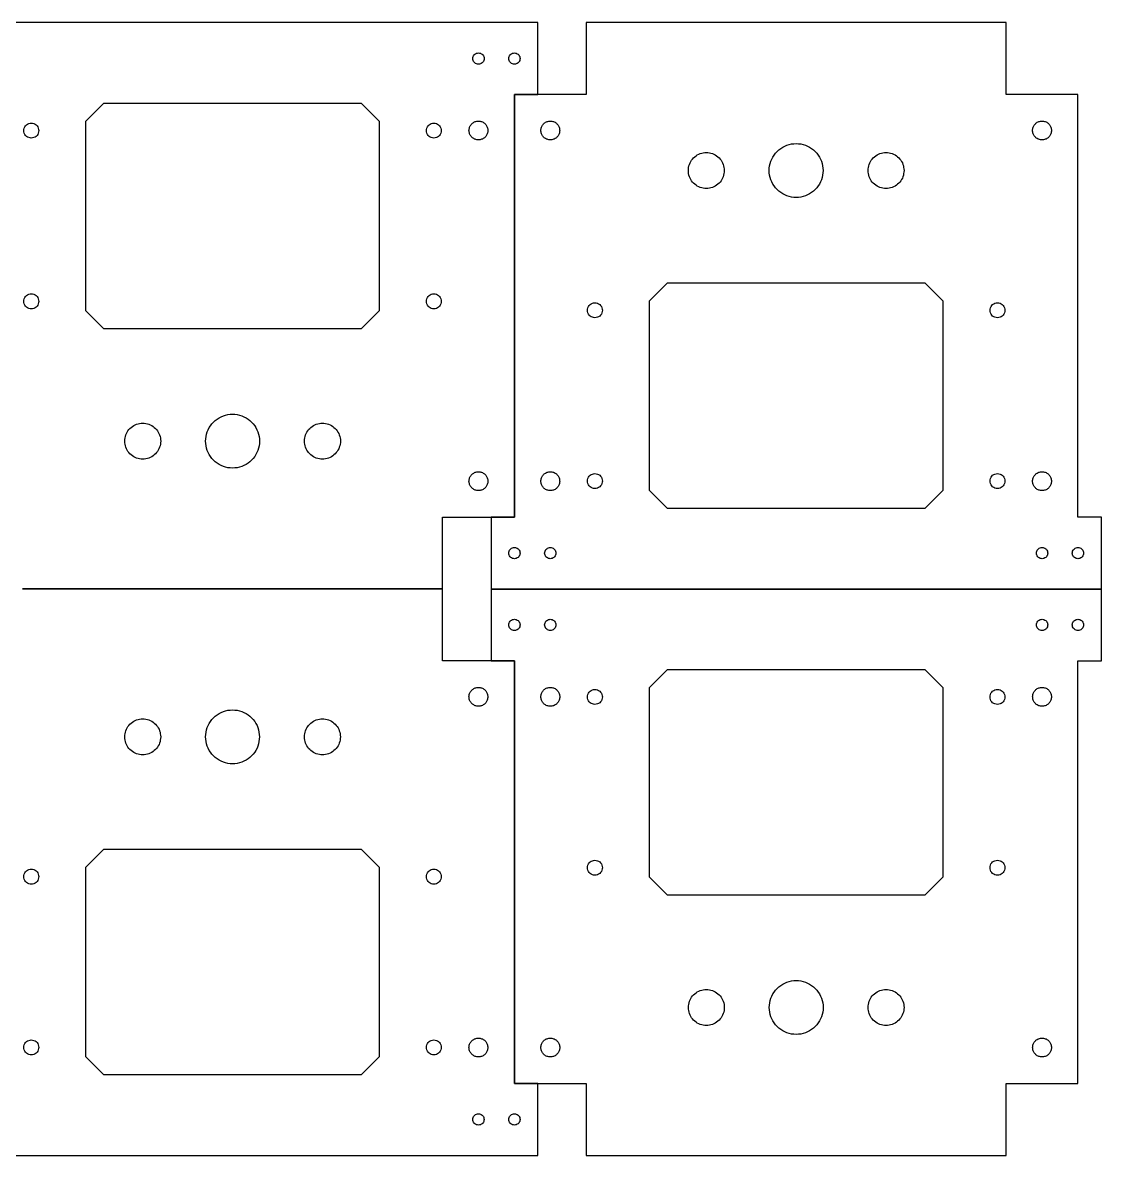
# Model space of a CAD drawing. Extents: x -80 to 731, y 0 to 550.
# Drawn here: x 417 to 717.1, y 0.1 to 315.3 of the extents above; entities that cross this region are included whole.
import ezdxf

# ---------------------------------------------------------------- set-up
doc = ezdxf.new("R2010")
doc.units = 0
doc.layers.add('Layer_1', color=7, linetype='CONTINUOUS')

msp = doc.modelspace()

# ---------------------------------------------------------------- linework, layer by layer
at = {"layer": 'Layer_1', "color": 7}
for p, q in [((560.341151, 315.341086), (390.541152, 315.341086)), ((560.341151, 295.341098), (560.341151, 315.341086)), ((690.641164, 315.341069), (573.841166, 315.341069)), ((573.841166, 315.341069), (573.841166, 295.34107)), ((690.641164, 295.34107), (690.641164, 315.341069)), ((542.266152, 305.341106), (542.266152, 305.341106)), ((552.266152, 305.341106), (552.266152, 305.341106)), ((553.841152, 177.741093), (553.841152, 295.341098)), ((553.841152, 295.341098), (560.341151, 295.341098)), ((573.841166, 295.34107), (553.841164, 295.34107)), ((553.841164, 295.34107), (553.841164, 177.741065)), ((710.641166, 295.34107), (690.641164, 295.34107)), ((710.641166, 177.741065), (710.641166, 295.34107)), ((439.541152, 292.841089), (434.541151, 287.841099)), ((511.34115, 292.841089), (439.541152, 292.841089)), ((516.341151, 287.841099), (511.34115, 292.841089)), ((434.541151, 287.841099), (434.541151, 235.241094)), ((516.341151, 235.241094), (516.341151, 287.841099)), ((417.366151, 285.29108), (417.366151, 285.29108)), ((529.36615, 285.29108), (529.36615, 285.29108)), ((541.21615, 285.34109), (541.21615, 285.34109)), ((566.466166, 285.34107), (566.466166, 285.34107)), ((703.266166, 285.34107), (703.266166, 285.34107)), ((612.241165, 274.191068), (612.241165, 274.191068)), ((639.741165, 274.191068), (639.741165, 274.191068)), ((662.241164, 274.191068), (662.241164, 274.191068)), ((596.341166, 242.84107), (591.341165, 237.841069)), ((668.141164, 242.84107), (596.341166, 242.84107)), ((673.141165, 237.841069), (668.141164, 242.84107)), ((417.366151, 237.791093), (417.366151, 237.791093)), ((529.36615, 237.791093), (529.36615, 237.791093)), ((591.341165, 237.841069), (591.341165, 185.241064)), ((673.141165, 185.241064), (673.141165, 237.841069)), ((434.541151, 235.241094), (439.541152, 230.241093)), ((511.34115, 230.241093), (516.341151, 235.241094)), ((578.316166, 235.29107), (578.316166, 235.29107)), ((690.316165, 235.29107), (690.316165, 235.29107)), ((439.541152, 230.241093), (511.34115, 230.241093)), ((445.441152, 198.891095), (445.441152, 198.891095)), ((467.941151, 198.891095), (467.941151, 198.891095)), ((495.441151, 198.891095), (495.441151, 198.891095)), ((541.21615, 187.741093), (541.21615, 187.741093)), ((566.466166, 187.741073), (566.466166, 187.741073)), ((578.316166, 187.791083), (578.316166, 187.791083)), ((690.316165, 187.791083), (690.316165, 187.791083)), ((703.266166, 187.741073), (703.266166, 187.741073)), ((591.341165, 185.241064), (596.341166, 180.241074)), ((668.141164, 180.241074), (673.141165, 185.241064)), ((596.341166, 180.241074), (668.141164, 180.241074)), ((533.84115, 157.741094), (533.84115, 177.741093)), ((533.84115, 177.741093), (553.841152, 177.741093)), ((553.841164, 177.741065), (547.341165, 177.741065)), ((547.341165, 177.741065), (547.341165, 157.741077)), ((717.141164, 177.741065), (710.641166, 177.741065)), ((717.141164, 157.741077), (717.141164, 177.741065)), ((555.416164, 167.741057), (555.416164, 167.741057)), ((565.416164, 167.741057), (565.416164, 167.741057)), ((702.216164, 167.741057), (702.216164, 167.741057)), ((712.216164, 167.741057), (712.216164, 167.741057)), ((533.841122, 157.741096), (417.041124, 157.741096)), ((417.041152, 157.741094), (533.84115, 157.741094)), ((533.841122, 137.741097), (533.841122, 157.741096)), ((717.141136, 157.741085), (547.341137, 157.741085)), ((547.341137, 157.741085), (547.341137, 137.741097)), ((547.341165, 157.741077), (717.141164, 157.741077)), ((717.141136, 137.741097), (717.141136, 157.741085)), ((552.266138, 147.741105), (552.266138, 147.741105)), ((562.266138, 147.741105), (562.266138, 147.741105)), ((699.066138, 147.741105), (699.066138, 147.741105)), ((709.066138, 147.741105), (709.066138, 147.741105)), ((553.841124, 137.741097), (533.841122, 137.741097)), ((547.341137, 137.741097), (553.841135, 137.741097)), ((553.841124, 20.141092), (553.841124, 137.741097)), ((553.841135, 137.741097), (553.841135, 20.141092)), ((710.641138, 20.141092), (710.641138, 137.741097)), ((710.641138, 137.741097), (717.141136, 137.741097)), ((596.341138, 135.241088), (591.341137, 130.241098)), ((668.141135, 135.241088), (596.341138, 135.241088)), ((673.141137, 130.241098), (668.141135, 135.241088)), ((591.341137, 130.241098), (591.341137, 77.641093)), ((673.141137, 77.641093), (673.141137, 130.241098)), ((546.466124, 127.741097), (546.466124, 127.741097)), ((561.216135, 127.741089), (561.216135, 127.741089)), ((574.166136, 127.691079), (574.166136, 127.691079)), ((686.166135, 127.691079), (686.166135, 127.691079)), ((698.016136, 127.741089), (698.016136, 127.741089)), ((455.441123, 116.591095), (455.441123, 116.591095)), ((482.941123, 116.591095), (482.941123, 116.591095)), ((505.441122, 116.591095), (505.441122, 116.591095)), ((439.541124, 85.241097), (434.541123, 80.241096)), ((511.341122, 85.241097), (439.541124, 85.241097)), ((516.341123, 80.241096), (511.341122, 85.241097)), ((434.541123, 80.241096), (434.541123, 27.641091)), ((516.341123, 27.641091), (516.341123, 80.241096)), ((574.166136, 80.191092), (574.166136, 80.191092)), ((686.166135, 80.191092), (686.166135, 80.191092)), ((421.516124, 77.691097), (421.516124, 77.691097)), ((533.516123, 77.691097), (533.516123, 77.691097)), ((591.341137, 77.641093), (596.341138, 72.641092)), ((668.141135, 72.641092), (673.141137, 77.641093)), ((596.341138, 72.641092), (668.141135, 72.641092)), ((602.241137, 41.291094), (602.241137, 41.291094)), ((624.741137, 41.291094), (624.741137, 41.291094)), ((652.241137, 41.291094), (652.241137, 41.291094)), ((421.516124, 30.19111), (421.516124, 30.19111)), ((533.516123, 30.19111), (533.516123, 30.19111)), ((546.466124, 30.1411), (546.466124, 30.1411)), ((561.216135, 30.141092), (561.216135, 30.141092)), ((698.016136, 30.141092), (698.016136, 30.141092)), ((434.541123, 27.641091), (439.541124, 22.641101)), ((511.341122, 22.641101), (516.341123, 27.641091)), ((439.541124, 22.641101), (511.341122, 22.641101)), ((560.341122, 20.141092), (553.841124, 20.141092)), ((553.841135, 20.141092), (573.841138, 20.141092)), ((560.341122, 0.141104), (560.341122, 20.141092)), ((573.841138, 20.141092), (573.841138, 0.141093)), ((690.641136, 0.141093), (690.641136, 20.141092)), ((690.641136, 20.141092), (710.641138, 20.141092)), ((545.416122, 10.141084), (545.416122, 10.141084)), ((555.416122, 10.141084), (555.416122, 10.141084)), ((390.541123, 0.141104), (560.341122, 0.141104)), ((573.841138, 0.141093), (690.641136, 0.141093))]:
    msp.add_line(p, q, dxfattribs=at)
for points, knots in [([(542.266152, 305.341106), (542.284902, 305.156905), (542.322132, 304.791144), (542.611984, 304.307717), (543.036511, 303.948299), (543.562256, 303.757639), (544.120166, 303.757639), (544.645178, 303.948299), (545.072633, 304.307718), (545.351603, 304.791144), (545.448657, 305.3411), (545.351601, 305.891056), (545.072627, 306.374473), (544.645189, 306.73392), (544.120161, 306.924549), (543.562262, 306.924549), (543.0365, 306.73392), (542.61199, 306.374474), (542.322135, 305.891056), (542.284902, 305.525301), (542.266152, 305.341106)], [0, 0, 0, 0, 0.549773, 1.091665, 1.641429, 2.1912, 2.733094, 3.282865, 3.832628, 4.374521, 4.924294, 5.474048, 6.015941, 6.565715, 7.11548, 7.657374, 8.207139, 8.756915, 9.298807, 9.848561, 9.848561, 9.848561, 9.848561]), ([(552.266152, 305.341106), (552.284902, 305.156905), (552.322132, 304.791144), (552.611983, 304.307717), (553.03651, 303.948299), (553.562256, 303.757639), (554.120166, 303.757639), (554.645178, 303.948299), (555.072634, 304.307717), (555.351603, 304.791144), (555.448656, 305.3411), (555.351601, 305.891056), (555.072628, 306.374474), (554.645189, 306.73392), (554.12016, 306.924549), (553.562262, 306.924549), (553.036499, 306.73392), (552.61199, 306.374474), (552.322134, 305.891056), (552.284902, 305.525301), (552.266152, 305.341106)], [0, 0, 0, 0, 0.549773, 1.091665, 1.641429, 2.1912, 2.733094, 3.282865, 3.832629, 4.374522, 4.924294, 5.474048, 6.015941, 6.565716, 7.115481, 7.657376, 8.20714, 8.756916, 9.298808, 9.848562, 9.848562, 9.848562, 9.848562]), ([(417.366151, 285.29108), (417.390943, 285.048485), (417.440173, 284.566766), (417.822112, 283.930165), (418.381332, 283.456863), (419.073824, 283.205834), (419.808637, 283.205834), (420.500158, 283.456864), (421.06325, 283.930165), (421.430803, 284.566765), (421.559134, 285.291086), (421.430805, 286.01541), (421.063253, 286.652021), (420.500158, 287.125324), (419.808637, 287.376354), (419.073823, 287.376353), (418.381332, 287.125325), (417.82211, 286.652021), (417.440171, 286.015409), (417.390942, 285.533681), (417.366151, 285.29108)], [0, 0, 0, 0, 0.724091, 1.437825, 2.161929, 2.886031, 3.599769, 4.32387, 5.047974, 5.761709, 6.4858, 7.20991, 7.923652, 8.647756, 9.371857, 10.085595, 10.809698, 11.533802, 12.247543, 12.971653, 12.971653, 12.971653, 12.971653]), ([(529.36615, 285.29108), (529.390942, 285.048485), (529.440172, 284.566765), (529.822113, 283.930165), (530.381333, 283.456864), (531.073824, 283.205834), (531.808638, 283.205834), (532.500159, 283.456863), (533.063252, 283.930165), (533.430803, 284.566766), (533.559133, 285.291086), (533.430804, 286.015409), (533.063254, 286.652021), (532.500159, 287.125325), (531.808638, 287.376353), (531.073824, 287.376354), (530.381333, 287.125324), (529.822111, 286.652021), (529.44017, 286.01541), (529.390942, 285.533681), (529.36615, 285.29108)], [0, 0, 0, 0, 0.724091, 1.437826, 2.16193, 2.886031, 3.599769, 4.323871, 5.047975, 5.761709, 6.4858, 7.20991, 7.923651, 8.647755, 9.371858, 10.085596, 10.809697, 11.533801, 12.247543, 12.971653, 12.971653, 12.971653, 12.971653]), ([(541.21615, 285.34109), (541.247514, 285.034188), (541.309791, 284.424778), (541.792963, 283.619434), (542.500423, 283.020701), (543.376459, 282.70314), (544.306043, 282.703139), (545.180851, 283.020702), (545.893212, 283.619433), (546.358181, 284.424778), (546.520527, 285.34109), (546.358181, 286.257404), (545.893208, 287.062752), (545.180859, 287.661508), (544.306042, 287.979067), (543.37646, 287.979067), (542.500416, 287.661509), (541.792966, 287.062752), (541.309792, 286.257404), (541.247514, 285.647992), (541.21615, 285.34109)], [0, 0, 0, 0, 0.916034, 1.818952, 2.734972, 3.651004, 4.553925, 5.469955, 6.385976, 7.288895, 8.204928, 9.120963, 10.023889, 10.939922, 11.855952, 12.758873, 13.674905, 14.590937, 15.493862, 16.409897, 16.409897, 16.409897, 16.409897]), ([(566.466166, 285.34107), (566.434802, 285.647971), (566.372524, 286.25738), (565.889349, 287.062724), (565.1819, 287.661478), (564.305855, 287.979034), (563.376275, 287.979034), (562.501458, 287.661477), (561.789109, 287.062724), (561.324135, 286.25738), (561.161789, 285.34107), (561.324135, 284.424759), (561.789108, 283.619414), (562.501459, 283.020663), (563.376274, 282.703103), (564.305856, 282.703104), (565.181899, 283.020662), (565.889349, 283.619415), (566.372524, 284.424759), (566.434802, 285.034169), (566.466166, 285.34107)], [0, 0, 0, 0, 0.91603, 1.818952, 2.734982, 3.651013, 4.553934, 5.469964, 6.385996, 7.288917, 8.204948, 9.120979, 10.023901, 10.939932, 11.855962, 12.758883, 13.674915, 14.590945, 15.493867, 16.409898, 16.409898, 16.409898, 16.409898]), ([(703.266166, 285.34107), (703.234803, 285.647971), (703.172524, 286.25738), (702.689348, 287.062724), (701.981898, 287.661477), (701.105854, 287.979034), (700.176274, 287.979034), (699.301456, 287.661478), (698.589108, 287.062724), (698.124135, 286.25738), (697.961789, 285.34107), (698.124135, 284.424759), (698.589107, 283.619415), (699.301457, 283.020662), (700.176273, 282.703104), (701.105854, 282.703103), (701.981897, 283.020663), (702.689349, 283.619414), (703.172524, 284.424759), (703.234803, 285.034169), (703.266166, 285.34107)], [0, 0, 0, 0, 0.91603, 1.818952, 2.734984, 3.651014, 4.553934, 5.469966, 6.385996, 7.288917, 8.204948, 9.120979, 10.023901, 10.93993, 11.855962, 12.758883, 13.674913, 14.590945, 15.493867, 16.409898, 16.409898, 16.409898, 16.409898]), ([(639.741165, 274.191068), (639.651555, 275.067928), (639.473618, 276.809099), (638.093118, 279.110083), (636.071832, 280.820804), (633.568851, 281.728113), (630.912905, 281.728113), (628.413428, 280.820804), (626.378145, 279.110083), (625.049652, 276.809099), (624.585809, 274.191069), (625.049653, 271.573039), (626.378146, 269.272056), (628.413428, 267.561335), (630.912905, 266.654026), (633.568851, 266.654026), (636.071832, 267.561335), (638.093118, 269.272056), (639.473618, 271.573039), (639.651555, 273.314209), (639.741165, 274.191068)], [0, 0, 0, 0, 2.617232, 5.197007, 7.814237, 10.431468, 13.011242, 15.628473, 18.245704, 20.825478, 23.442711, 26.059941, 28.639715, 31.256945, 33.874176, 36.45395, 39.071181, 41.688412, 44.268186, 46.885416, 46.885416, 46.885416, 46.885416]), ([(612.241165, 274.191068), (612.181425, 274.775641), (612.0628, 275.936422), (611.142467, 277.470411), (609.794943, 278.610891), (608.126289, 279.215765), (606.355658, 279.215765), (604.689341, 278.610891), (603.332485, 277.470411), (602.446824, 275.936422), (602.137595, 274.191069), (602.446824, 272.445716), (603.332486, 270.911727), (604.68934, 269.771245), (606.355658, 269.166373), (608.126288, 269.166373), (609.794944, 269.771245), (611.142467, 270.911727), (612.0628, 272.445716), (612.181425, 273.606495), (612.241165, 274.191068)], [0, 0, 0, 0, 1.744821, 3.464671, 5.209491, 6.954312, 8.674161, 10.418982, 12.163802, 13.883652, 15.628473, 17.373292, 19.093141, 20.837962, 22.582783, 24.302632, 26.047453, 27.792274, 29.512124, 31.256943, 31.256943, 31.256943, 31.256943]), ([(662.241164, 274.191068), (662.181424, 274.775641), (662.0628, 275.936422), (661.142467, 277.470411), (659.794943, 278.610891), (658.126289, 279.215765), (656.355658, 279.215765), (654.689341, 278.610891), (653.332485, 277.470411), (652.446824, 275.936422), (652.137595, 274.191069), (652.446824, 272.445716), (653.332486, 270.911727), (654.68934, 269.771245), (656.355659, 269.166373), (658.126289, 269.166373), (659.794944, 269.771245), (661.142467, 270.911727), (662.0628, 272.445716), (662.181424, 273.606495), (662.241164, 274.191068)], [0, 0, 0, 0, 1.744821, 3.46467, 5.20949, 6.954311, 8.674161, 10.418982, 12.163802, 13.883652, 15.628473, 17.373292, 19.093141, 20.837963, 22.582783, 24.302633, 26.047453, 27.792274, 29.512124, 31.256943, 31.256943, 31.256943, 31.256943]), ([(417.366151, 237.791093), (417.390943, 237.548495), (417.440172, 237.066772), (417.82211, 236.430166), (418.381333, 235.956867), (419.073825, 235.705846), (419.808636, 235.705845), (420.500157, 235.956868), (421.063253, 236.430166), (421.430803, 237.066772), (421.559134, 237.791093), (421.430804, 238.515415), (421.063252, 239.152021), (420.500158, 239.625321), (419.808636, 239.876343), (419.073825, 239.876343), (418.381332, 239.625322), (417.82211, 239.152021), (417.440172, 238.515415), (417.390943, 238.033691), (417.366151, 237.791093)], [0, 0, 0, 0, 0.7241, 1.437837, 2.161938, 2.886039, 3.599776, 4.323876, 5.047977, 5.761715, 6.485815, 7.209916, 7.923654, 8.647756, 9.371855, 10.085593, 10.809694, 11.533795, 12.247533, 12.971634, 12.971634, 12.971634, 12.971634]), ([(529.36615, 237.791093), (529.390942, 237.548495), (529.440172, 237.066771), (529.822111, 236.430166), (530.381334, 235.956868), (531.073825, 235.705845), (531.808636, 235.705846), (532.500159, 235.956867), (533.063254, 236.430166), (533.430803, 237.066772), (533.559133, 237.791093), (533.430803, 238.515415), (533.063254, 239.152021), (532.500159, 239.625322), (531.808636, 239.876343), (531.073825, 239.876343), (530.381333, 239.625321), (529.822111, 239.152021), (529.440171, 238.515415), (529.390942, 238.033691), (529.36615, 237.791093)], [0, 0, 0, 0, 0.7241, 1.437838, 2.161939, 2.886038, 3.599776, 4.323877, 5.047977, 5.761715, 6.485815, 7.209916, 7.923654, 8.647755, 9.371856, 10.085593, 10.809693, 11.533794, 12.247533, 12.971634, 12.971634, 12.971634, 12.971634]), ([(578.316166, 235.29107), (578.291374, 235.533667), (578.242144, 236.015391), (577.860205, 236.651996), (577.300982, 237.125295), (576.608491, 237.376317), (575.87368, 237.376317), (575.182157, 237.125296), (574.619062, 236.651996), (574.251513, 236.015391), (574.123183, 235.291069), (574.251513, 234.566748), (574.619062, 233.930142), (575.182157, 233.456841), (575.87368, 233.20582), (576.608491, 233.205819), (577.300983, 233.456841), (577.860205, 233.930142), (578.242145, 234.566747), (578.291374, 235.048472), (578.316166, 235.29107)], [0, 0, 0, 0, 0.7241, 1.437838, 2.161939, 2.886038, 3.599776, 4.323877, 5.047977, 5.761715, 6.485815, 7.209916, 7.923654, 8.647755, 9.371856, 10.085593, 10.809693, 11.533794, 12.247533, 12.971634, 12.971634, 12.971634, 12.971634]), ([(690.316165, 235.29107), (690.291373, 235.533667), (690.242144, 236.015391), (689.860206, 236.651996), (689.300983, 237.125296), (688.608491, 237.376317), (687.87368, 237.376317), (687.182159, 237.125295), (686.619063, 236.651996), (686.251513, 236.015391), (686.123182, 235.291069), (686.251512, 234.566747), (686.619064, 233.930142), (687.182158, 233.456841), (687.87368, 233.205819), (688.608491, 233.20582), (689.300984, 233.456841), (689.860206, 233.930142), (690.242144, 234.566748), (690.291373, 235.048472), (690.316165, 235.29107)], [0, 0, 0, 0, 0.7241, 1.437837, 2.161938, 2.886039, 3.599776, 4.323876, 5.047977, 5.761715, 6.485815, 7.209916, 7.923654, 8.647756, 9.371855, 10.085593, 10.809694, 11.533795, 12.247533, 12.971634, 12.971634, 12.971634, 12.971634]), ([(467.941151, 198.891095), (468.030761, 198.014234), (468.208698, 196.273063), (469.589198, 193.972079), (471.610484, 192.261359), (474.113465, 191.35405), (476.769411, 191.35405), (479.268888, 192.261359), (481.304171, 193.972079), (482.632664, 196.273063), (483.096507, 198.891094), (482.632663, 201.509124), (481.30417, 203.810107), (479.268888, 205.520828), (476.769411, 206.428137), (474.113465, 206.428137), (471.610484, 205.520828), (469.589198, 203.810107), (468.208698, 201.509124), (468.030761, 199.767954), (467.941151, 198.891095)], [0, 0, 0, 0, 2.617232, 5.197007, 7.814237, 10.431468, 13.011242, 15.628473, 18.245704, 20.825478, 23.442711, 26.059941, 28.639715, 31.256945, 33.874176, 36.45395, 39.071181, 41.688412, 44.268186, 46.885416, 46.885416, 46.885416, 46.885416]), ([(445.441152, 198.891095), (445.500892, 198.306521), (445.619516, 197.145741), (446.539849, 195.611751), (447.887373, 194.471272), (449.556027, 193.866397), (451.326658, 193.866397), (452.992975, 194.471272), (454.349831, 195.611752), (455.235492, 197.145741), (455.544721, 198.891094), (455.235492, 200.636447), (454.34983, 202.170435), (452.992976, 203.310918), (451.326657, 203.915789), (449.556027, 203.915789), (447.887372, 203.310918), (446.539849, 202.170436), (445.619516, 200.636447), (445.500892, 199.475667), (445.441152, 198.891095)], [0, 0, 0, 0, 1.744821, 3.46467, 5.20949, 6.954311, 8.674161, 10.418982, 12.163802, 13.883652, 15.628473, 17.373292, 19.093141, 20.837963, 22.582783, 24.302633, 26.047453, 27.792274, 29.512124, 31.256943, 31.256943, 31.256943, 31.256943]), ([(495.441151, 198.891095), (495.500891, 198.306521), (495.619516, 197.145741), (496.539849, 195.611752), (497.887373, 194.471272), (499.556027, 193.866397), (501.326658, 193.866397), (502.992975, 194.471272), (504.349831, 195.611751), (505.235492, 197.145741), (505.544721, 198.891094), (505.235492, 200.636447), (504.34983, 202.170436), (502.992976, 203.310918), (501.326658, 203.915789), (499.556028, 203.915789), (497.887372, 203.310918), (496.539849, 202.170435), (495.619516, 200.636447), (495.500891, 199.475667), (495.441151, 198.891095)], [0, 0, 0, 0, 1.744821, 3.464671, 5.209491, 6.954312, 8.674161, 10.418982, 12.163802, 13.883652, 15.628473, 17.373292, 19.093141, 20.837962, 22.582783, 24.302632, 26.047453, 27.792274, 29.512124, 31.256943, 31.256943, 31.256943, 31.256943]), ([(541.21615, 187.741093), (541.247514, 187.434192), (541.309792, 186.824782), (541.792967, 186.019439), (542.500416, 185.420685), (543.376461, 185.103129), (544.306041, 185.103128), (545.180858, 185.420686), (545.893207, 186.019438), (546.358181, 186.824782), (546.520527, 187.741093), (546.358181, 188.657404), (545.893208, 189.462749), (545.180857, 190.061499), (544.306042, 190.37906), (543.37646, 190.379059), (542.500417, 190.0615), (541.792967, 189.462748), (541.309792, 188.657404), (541.247514, 188.047994), (541.21615, 187.741093)], [0, 0, 0, 0, 0.91603, 1.818952, 2.734982, 3.651013, 4.553934, 5.469964, 6.385996, 7.288917, 8.204948, 9.120979, 10.023901, 10.939932, 11.855962, 12.758883, 13.674915, 14.590945, 15.493867, 16.409898, 16.409898, 16.409898, 16.409898]), ([(566.466166, 187.741073), (566.434802, 188.047975), (566.372525, 188.657384), (565.889353, 189.462729), (565.181893, 190.061462), (564.305857, 190.379023), (563.376273, 190.379023), (562.501465, 190.061461), (561.789104, 189.462729), (561.324135, 188.657384), (561.161789, 187.741073), (561.324135, 186.824759), (561.789108, 186.01941), (562.501457, 185.420655), (563.376274, 185.103095), (564.305856, 185.103096), (565.1819, 185.420654), (565.88935, 186.019411), (566.372524, 186.824759), (566.434802, 187.434171), (566.466166, 187.741073)], [0, 0, 0, 0, 0.916034, 1.818952, 2.734972, 3.651004, 4.553925, 5.469955, 6.385976, 7.288895, 8.204928, 9.120963, 10.023889, 10.939922, 11.855952, 12.758873, 13.674905, 14.590937, 15.493862, 16.409897, 16.409897, 16.409897, 16.409897]), ([(578.316166, 187.791083), (578.291374, 188.033678), (578.242144, 188.515397), (577.860203, 189.151998), (577.300983, 189.625299), (576.608492, 189.876329), (575.873678, 189.876328), (575.182157, 189.6253), (574.619064, 189.151998), (574.251513, 188.515397), (574.123183, 187.791076), (574.251512, 187.066753), (574.619062, 186.430142), (575.182157, 185.956838), (575.873678, 185.705809), (576.608492, 185.705809), (577.300983, 185.956839), (577.860205, 186.430142), (578.242146, 187.066753), (578.291374, 187.548482), (578.316166, 187.791083)], [0, 0, 0, 0, 0.724091, 1.437826, 2.16193, 2.886031, 3.599769, 4.323871, 5.047975, 5.761709, 6.4858, 7.20991, 7.923651, 8.647755, 9.371858, 10.085596, 10.809697, 11.533801, 12.247543, 12.971653, 12.971653, 12.971653, 12.971653]), ([(690.316165, 187.791083), (690.291373, 188.033677), (690.242143, 188.515397), (689.860204, 189.151998), (689.300984, 189.6253), (688.608492, 189.876328), (687.873679, 189.876329), (687.182158, 189.625299), (686.619066, 189.151998), (686.251513, 188.515397), (686.123182, 187.791076), (686.251511, 187.066753), (686.619063, 186.430142), (687.182158, 185.956839), (687.873679, 185.705809), (688.608493, 185.705809), (689.300984, 185.956838), (689.860206, 186.430142), (690.242145, 187.066753), (690.291374, 187.548482), (690.316165, 187.791083)], [0, 0, 0, 0, 0.724091, 1.437825, 2.161929, 2.886031, 3.599769, 4.32387, 5.047974, 5.761709, 6.4858, 7.20991, 7.923652, 8.647756, 9.371857, 10.085595, 10.809698, 11.533802, 12.247543, 12.971653, 12.971653, 12.971653, 12.971653]), ([(703.266166, 187.741073), (703.234803, 188.047975), (703.172525, 188.657384), (702.689352, 189.462729), (701.981891, 190.061461), (701.105855, 190.379023), (700.176272, 190.379023), (699.301463, 190.061462), (698.589103, 189.462729), (698.124135, 188.657384), (697.961789, 187.741073), (698.124135, 186.824759), (698.589107, 186.019411), (699.301455, 185.420654), (700.176273, 185.103096), (701.105854, 185.103095), (701.981898, 185.420655), (702.689349, 186.01941), (703.172524, 186.824759), (703.234803, 187.434171), (703.266166, 187.741073)], [0, 0, 0, 0, 0.916034, 1.818953, 2.734974, 3.651004, 4.553925, 5.469957, 6.385976, 7.288895, 8.204928, 9.120963, 10.023888, 10.93992, 11.855952, 12.758873, 13.674903, 14.590937, 15.493862, 16.409897, 16.409897, 16.409897, 16.409897]), ([(555.416164, 167.741057), (555.397414, 167.925257), (555.360184, 168.291018), (555.070333, 168.774445), (554.645806, 169.133864), (554.12006, 169.324524), (553.56215, 169.324524), (553.037138, 169.133864), (552.609682, 168.774445), (552.330713, 168.291018), (552.23366, 167.741063), (552.330715, 167.191107), (552.609688, 166.707689), (553.037127, 166.348243), (553.562156, 166.157613), (554.120054, 166.157613), (554.645817, 166.348243), (555.070326, 166.707689), (555.360182, 167.191107), (555.397414, 167.556862), (555.416164, 167.741057)], [0, 0, 0, 0, 0.549773, 1.091665, 1.641429, 2.1912, 2.733094, 3.282865, 3.832629, 4.374522, 4.924294, 5.474048, 6.015941, 6.565716, 7.115481, 7.657376, 8.20714, 8.756916, 9.298808, 9.848562, 9.848562, 9.848562, 9.848562]), ([(565.416164, 167.741057), (565.397414, 167.925257), (565.360184, 168.291018), (565.070332, 168.774445), (564.645805, 169.133864), (564.12006, 169.324524), (563.56215, 169.324524), (563.037138, 169.133864), (562.609683, 168.774445), (562.330713, 168.291019), (562.233659, 167.741063), (562.330715, 167.191106), (562.609689, 166.70769), (563.037127, 166.348243), (563.562155, 166.157613), (564.120054, 166.157613), (564.645816, 166.348243), (565.070326, 166.707689), (565.360181, 167.191107), (565.397414, 167.556862), (565.416164, 167.741057)], [0, 0, 0, 0, 0.549773, 1.091665, 1.641429, 2.1912, 2.733094, 3.282865, 3.832628, 4.374521, 4.924294, 5.474048, 6.015941, 6.565715, 7.11548, 7.657374, 8.207139, 8.756915, 9.298807, 9.848561, 9.848561, 9.848561, 9.848561]), ([(702.216164, 167.741057), (702.197414, 167.925257), (702.160183, 168.291019), (701.870331, 168.774445), (701.445805, 169.133864), (700.92006, 169.324524), (700.36215, 169.324524), (699.837138, 169.133864), (699.409682, 168.774445), (699.130713, 168.291018), (699.033659, 167.741063), (699.130715, 167.191107), (699.409688, 166.707689), (699.837127, 166.348243), (700.362156, 166.157613), (700.920054, 166.157613), (701.445817, 166.348243), (701.870325, 166.70769), (702.160181, 167.191107), (702.197414, 167.556862), (702.216164, 167.741057)], [0, 0, 0, 0, 0.549773, 1.091666, 1.641428, 2.191199, 2.733094, 3.282865, 3.832628, 4.374521, 4.924294, 5.474048, 6.01594, 6.565716, 7.11548, 7.657375, 8.20714, 8.756914, 9.298807, 9.848561, 9.848561, 9.848561, 9.848561]), ([(712.216164, 167.741057), (712.197414, 167.925257), (712.160184, 168.291018), (711.870332, 168.774445), (711.445805, 169.133864), (710.92006, 169.324524), (710.362149, 169.324524), (709.837138, 169.133864), (709.409682, 168.774445), (709.130712, 168.291018), (709.033659, 167.741063), (709.130715, 167.191107), (709.409688, 166.707689), (709.837126, 166.348243), (710.362155, 166.157613), (710.920054, 166.157613), (711.445816, 166.348243), (711.870326, 166.707689), (712.160181, 167.191107), (712.197413, 167.556862), (712.216164, 167.741057)], [0, 0, 0, 0, 0.549773, 1.091665, 1.641429, 2.1912, 2.733094, 3.282865, 3.832629, 4.374522, 4.924294, 5.474048, 6.015941, 6.565716, 7.115481, 7.657376, 8.20714, 8.756916, 9.298808, 9.848562, 9.848562, 9.848562, 9.848562]), ([(552.266138, 147.741105), (552.284887, 147.556904), (552.322118, 147.191143), (552.611969, 146.707716), (553.036496, 146.348298), (553.562242, 146.157638), (554.120152, 146.157638), (554.645164, 146.348298), (555.07262, 146.707716), (555.351589, 147.191143), (555.448642, 147.741099), (555.351587, 148.291055), (555.072613, 148.774473), (554.645175, 149.133919), (554.120146, 149.324548), (553.562248, 149.324548), (553.036485, 149.133919), (552.611976, 148.774473), (552.32212, 148.291055), (552.284888, 147.9253), (552.266138, 147.741105)], [0, 0, 0, 0, 0.549773, 1.091665, 1.641429, 2.1912, 2.733094, 3.282865, 3.832629, 4.374522, 4.924294, 5.474048, 6.015941, 6.565716, 7.115481, 7.657376, 8.20714, 8.756916, 9.298808, 9.848562, 9.848562, 9.848562, 9.848562]), ([(562.266138, 147.741105), (562.284887, 147.556904), (562.322118, 147.191143), (562.61197, 146.707717), (563.036496, 146.348298), (563.562242, 146.157638), (564.120152, 146.157638), (564.645164, 146.348298), (565.07262, 146.707716), (565.351589, 147.191143), (565.448642, 147.741099), (565.351587, 148.291055), (565.072613, 148.774473), (564.645175, 149.133919), (564.120146, 149.324548), (563.562247, 149.324548), (563.036485, 149.133919), (562.611977, 148.774472), (562.322121, 148.291055), (562.284888, 147.9253), (562.266138, 147.741105)], [0, 0, 0, 0, 0.549773, 1.091666, 1.641428, 2.191199, 2.733094, 3.282865, 3.832628, 4.374521, 4.924294, 5.474048, 6.01594, 6.565716, 7.11548, 7.657375, 8.20714, 8.756914, 9.298807, 9.848561, 9.848561, 9.848561, 9.848561]), ([(699.066138, 147.741105), (699.084887, 147.556904), (699.122118, 147.191143), (699.411969, 146.707716), (699.836496, 146.348298), (700.362242, 146.157638), (700.920152, 146.157638), (701.445164, 146.348298), (701.872618, 146.707717), (702.151588, 147.191143), (702.248643, 147.741099), (702.151586, 148.291055), (701.872612, 148.774472), (701.445175, 149.133919), (700.920146, 149.324548), (700.362248, 149.324548), (699.836485, 149.133919), (699.411976, 148.774473), (699.12212, 148.291055), (699.084888, 147.9253), (699.066138, 147.741105)], [0, 0, 0, 0, 0.549773, 1.091665, 1.641429, 2.1912, 2.733094, 3.282865, 3.832628, 4.374521, 4.924294, 5.474048, 6.015941, 6.565715, 7.11548, 7.657374, 8.207139, 8.756915, 9.298807, 9.848561, 9.848561, 9.848561, 9.848561]), ([(709.066138, 147.741105), (709.084887, 147.556904), (709.122118, 147.191143), (709.411969, 146.707716), (709.836496, 146.348298), (710.362241, 146.157638), (710.920152, 146.157638), (711.445164, 146.348298), (711.872619, 146.707716), (712.151589, 147.191143), (712.248642, 147.741099), (712.151587, 148.291055), (711.872613, 148.774473), (711.445175, 149.133919), (710.920146, 149.324548), (710.362247, 149.324548), (709.836485, 149.133919), (709.411975, 148.774473), (709.12212, 148.291055), (709.084888, 147.9253), (709.066138, 147.741105)], [0, 0, 0, 0, 0.549773, 1.091665, 1.641429, 2.1912, 2.733094, 3.282865, 3.832629, 4.374522, 4.924294, 5.474048, 6.015941, 6.565716, 7.115481, 7.657376, 8.20714, 8.756916, 9.298808, 9.848562, 9.848562, 9.848562, 9.848562]), ([(546.466124, 127.741097), (546.434761, 128.047998), (546.372482, 128.657408), (545.889306, 129.462752), (545.181856, 130.061504), (544.305812, 130.379061), (543.376232, 130.379061), (542.501414, 130.061505), (541.789066, 129.462751), (541.324093, 128.657408), (541.161747, 127.741097), (541.324093, 126.824786), (541.789065, 126.019442), (542.501415, 125.42069), (543.376231, 125.103131), (544.305812, 125.10313), (545.181855, 125.420691), (545.889307, 126.019441), (546.372482, 126.824786), (546.434761, 127.434196), (546.466124, 127.741097)], [0, 0, 0, 0, 0.91603, 1.818952, 2.734984, 3.651014, 4.553934, 5.469966, 6.385996, 7.288917, 8.204948, 9.120979, 10.023901, 10.93993, 11.855962, 12.758883, 13.674913, 14.590945, 15.493867, 16.409898, 16.409898, 16.409898, 16.409898]), ([(561.216135, 127.741089), (561.247499, 127.434187), (561.309777, 126.824777), (561.792949, 126.019433), (562.500411, 125.420701), (563.376446, 125.103138), (564.306029, 125.103139), (565.180839, 125.4207), (565.893198, 126.019433), (566.358167, 126.824778), (566.520512, 127.741089), (566.358166, 128.657403), (565.893195, 129.462751), (565.180846, 130.061508), (564.306028, 130.379066), (563.376447, 130.379067), (562.500403, 130.061507), (561.792953, 129.462752), (561.309777, 128.657403), (561.247499, 128.047991), (561.216135, 127.741089)], [0, 0, 0, 0, 0.916034, 1.818953, 2.734974, 3.651004, 4.553925, 5.469957, 6.385976, 7.288895, 8.204928, 9.120963, 10.023888, 10.93992, 11.855952, 12.758873, 13.674903, 14.590937, 15.493862, 16.409897, 16.409897, 16.409897, 16.409897]), ([(574.166136, 127.691079), (574.190929, 127.448484), (574.240158, 126.966765), (574.622098, 126.330164), (575.181318, 125.856862), (575.873809, 125.605833), (576.608623, 125.605833), (577.300143, 125.856863), (577.863236, 126.330164), (578.230788, 126.966764), (578.35912, 127.691085), (578.23079, 128.415409), (577.863238, 129.05202), (577.300144, 129.525323), (576.608623, 129.776353), (575.873809, 129.776353), (575.181318, 129.525324), (574.622095, 129.05202), (574.240156, 128.415409), (574.190928, 127.93368), (574.166136, 127.691079)], [0, 0, 0, 0, 0.724091, 1.437825, 2.161929, 2.886031, 3.599769, 4.32387, 5.047974, 5.761709, 6.4858, 7.20991, 7.923652, 8.647756, 9.371857, 10.085595, 10.809698, 11.533802, 12.247543, 12.971653, 12.971653, 12.971653, 12.971653]), ([(686.166135, 127.691079), (686.190928, 127.448484), (686.240158, 126.966764), (686.622099, 126.330164), (687.181319, 125.856863), (687.873809, 125.605833), (688.608623, 125.605833), (689.300145, 125.856862), (689.863237, 126.330164), (690.230788, 126.966765), (690.359118, 127.691085), (690.23079, 128.415409), (689.863239, 129.05202), (689.300145, 129.525324), (688.608623, 129.776353), (687.873809, 129.776353), (687.181319, 129.525323), (686.622097, 129.05202), (686.240156, 128.415409), (686.190927, 127.93368), (686.166135, 127.691079)], [0, 0, 0, 0, 0.724091, 1.437826, 2.16193, 2.886031, 3.599769, 4.323871, 5.047975, 5.761709, 6.4858, 7.20991, 7.923651, 8.647755, 9.371858, 10.085596, 10.809697, 11.533801, 12.247543, 12.971653, 12.971653, 12.971653, 12.971653]), ([(698.016136, 127.741089), (698.047499, 127.434187), (698.109777, 126.824778), (698.592948, 126.019433), (699.300409, 125.4207), (700.176445, 125.103139), (701.106028, 125.103138), (701.980837, 125.420701), (702.693197, 126.019433), (703.158167, 126.824778), (703.320513, 127.741089), (703.158167, 128.657403), (702.693194, 129.462752), (701.980844, 130.061507), (701.106027, 130.379067), (700.176446, 130.379066), (699.300401, 130.061508), (698.592952, 129.462751), (698.109777, 128.657403), (698.047499, 128.047991), (698.016136, 127.741089)], [0, 0, 0, 0, 0.916034, 1.818952, 2.734972, 3.651004, 4.553925, 5.469955, 6.385976, 7.288895, 8.204928, 9.120963, 10.023889, 10.939922, 11.855952, 12.758873, 13.674905, 14.590937, 15.493862, 16.409897, 16.409897, 16.409897, 16.409897]), ([(482.941123, 116.591095), (482.851513, 117.467956), (482.673576, 119.209127), (481.293076, 121.510111), (479.27179, 123.220831), (476.768809, 124.12814), (474.112863, 124.12814), (471.613386, 123.220831), (469.578103, 121.510111), (468.24961, 119.209127), (467.785767, 116.591096), (468.249611, 113.973066), (469.578104, 111.672083), (471.613386, 109.961362), (474.112863, 109.054053), (476.768809, 109.054053), (479.27179, 109.961362), (481.293076, 111.672083), (482.673576, 113.973066), (482.851513, 115.714236), (482.941123, 116.591095)], [0, 0, 0, 0, 2.617232, 5.197007, 7.814237, 10.431468, 13.011242, 15.628473, 18.245704, 20.825478, 23.442711, 26.059941, 28.639715, 31.256945, 33.874176, 36.45395, 39.071181, 41.688412, 44.268186, 46.885416, 46.885416, 46.885416, 46.885416]), ([(455.441123, 116.591095), (455.381383, 117.175669), (455.262758, 118.336449), (454.342425, 119.870438), (452.994901, 121.010918), (451.326247, 121.615792), (449.555616, 121.615793), (447.889299, 121.010918), (446.532443, 119.870439), (445.646782, 118.336449), (445.337553, 116.591096), (445.646782, 114.845743), (446.532444, 113.311754), (447.889298, 112.171272), (449.555616, 111.566401), (451.326246, 111.566401), (452.994902, 112.171272), (454.342425, 113.311755), (455.262758, 114.845743), (455.381383, 116.006523), (455.441123, 116.591095)], [0, 0, 0, 0, 1.744821, 3.464671, 5.209491, 6.954312, 8.674161, 10.418982, 12.163802, 13.883652, 15.628473, 17.373292, 19.093141, 20.837962, 22.582783, 24.302632, 26.047453, 27.792274, 29.512124, 31.256943, 31.256943, 31.256943, 31.256943]), ([(505.441122, 116.591095), (505.381382, 117.175669), (505.262758, 118.336449), (504.342425, 119.870439), (502.994901, 121.010918), (501.326247, 121.615793), (499.555616, 121.615792), (497.889299, 121.010918), (496.532443, 119.870438), (495.646782, 118.336449), (495.337553, 116.591096), (495.646782, 114.845743), (496.532444, 113.311755), (497.889298, 112.171272), (499.555617, 111.566401), (501.326247, 111.566401), (502.994902, 112.171272), (504.342425, 113.311754), (505.262758, 114.845743), (505.381382, 116.006523), (505.441122, 116.591095)], [0, 0, 0, 0, 1.744821, 3.46467, 5.20949, 6.954311, 8.674161, 10.418982, 12.163802, 13.883652, 15.628473, 17.373292, 19.093141, 20.837963, 22.582783, 24.302633, 26.047453, 27.792274, 29.512124, 31.256943, 31.256943, 31.256943, 31.256943]), ([(574.166136, 80.191092), (574.190928, 79.948494), (574.240158, 79.466771), (574.622095, 78.830165), (575.181318, 78.356866), (575.87381, 78.105845), (576.608622, 78.105844), (577.300143, 78.356867), (577.863238, 78.830166), (578.230789, 79.466771), (578.35912, 80.191092), (578.230789, 80.915415), (577.863238, 81.55202), (577.300144, 82.02532), (576.608622, 82.276342), (575.87381, 82.276342), (575.181318, 82.025321), (574.622096, 81.55202), (574.240157, 80.915414), (574.190928, 80.43369), (574.166136, 80.191092)], [0, 0, 0, 0, 0.7241, 1.437837, 2.161938, 2.886039, 3.599776, 4.323876, 5.047977, 5.761715, 6.485815, 7.209916, 7.923654, 8.647756, 9.371855, 10.085593, 10.809694, 11.533795, 12.247533, 12.971634, 12.971634, 12.971634, 12.971634]), ([(686.166135, 80.191092), (686.190928, 79.948494), (686.240157, 79.466771), (686.622097, 78.830166), (687.181319, 78.356867), (687.873811, 78.105844), (688.608622, 78.105845), (689.300144, 78.356866), (689.863239, 78.830165), (690.230789, 79.466771), (690.359119, 80.191092), (690.230789, 80.915414), (689.863239, 81.55202), (689.300145, 82.025321), (688.608622, 82.276342), (687.873811, 82.276342), (687.181319, 82.02532), (686.622097, 81.55202), (686.240157, 80.915415), (686.190927, 80.43369), (686.166135, 80.191092)], [0, 0, 0, 0, 0.7241, 1.437838, 2.161939, 2.886038, 3.599776, 4.323877, 5.047977, 5.761715, 6.485815, 7.209916, 7.923654, 8.647755, 9.371856, 10.085593, 10.809693, 11.533794, 12.247533, 12.971634, 12.971634, 12.971634, 12.971634]), ([(421.516124, 77.691097), (421.491332, 77.933695), (421.442102, 78.415418), (421.060163, 79.052024), (420.50094, 79.525322), (419.808449, 79.776345), (419.073638, 79.776344), (418.382115, 79.525323), (417.81902, 79.052024), (417.451471, 78.415418), (417.323141, 77.691097), (417.451471, 76.966775), (417.81902, 76.330169), (418.382115, 75.856868), (419.073638, 75.605847), (419.808449, 75.605847), (420.500941, 75.856869), (421.060163, 76.330169), (421.442103, 76.966775), (421.491332, 77.448499), (421.516124, 77.691097)], [0, 0, 0, 0, 0.7241, 1.437838, 2.161939, 2.886038, 3.599776, 4.323877, 5.047977, 5.761715, 6.485815, 7.209916, 7.923654, 8.647755, 9.371856, 10.085593, 10.809693, 11.533794, 12.247533, 12.971634, 12.971634, 12.971634, 12.971634]), ([(533.516123, 77.691097), (533.491331, 77.933695), (533.442102, 78.415418), (533.060164, 79.052024), (532.500941, 79.525323), (531.808449, 79.776344), (531.073638, 79.776345), (530.382117, 79.525322), (529.819021, 79.052024), (529.451471, 78.415418), (529.32314, 77.691097), (529.45147, 76.966775), (529.819022, 76.330169), (530.382116, 75.856869), (531.073638, 75.605847), (531.808449, 75.605847), (532.500942, 75.856868), (533.060164, 76.330169), (533.442102, 76.966775), (533.491331, 77.448499), (533.516123, 77.691097)], [0, 0, 0, 0, 0.7241, 1.437837, 2.161938, 2.886039, 3.599776, 4.323876, 5.047977, 5.761715, 6.485815, 7.209916, 7.923654, 8.647756, 9.371855, 10.085593, 10.809694, 11.533795, 12.247533, 12.971634, 12.971634, 12.971634, 12.971634]), ([(624.741137, 41.291094), (624.830746, 40.414233), (625.008683, 38.673063), (626.389183, 36.372078), (628.410469, 34.661358), (630.913451, 33.754049), (633.569397, 33.754049), (636.068873, 34.661358), (638.104156, 36.372078), (639.432649, 38.673063), (639.896492, 41.291093), (639.432649, 43.909123), (638.104156, 46.210106), (636.068873, 47.920827), (633.569397, 48.828136), (630.913451, 48.828136), (628.410469, 47.920827), (626.389183, 46.210106), (625.008683, 43.909123), (624.830746, 42.167953), (624.741137, 41.291094)], [0, 0, 0, 0, 2.617232, 5.197007, 7.814237, 10.431468, 13.011242, 15.628473, 18.245704, 20.825478, 23.442711, 26.059941, 28.639715, 31.256945, 33.874176, 36.45395, 39.071181, 41.688412, 44.268186, 46.885416, 46.885416, 46.885416, 46.885416]), ([(602.241137, 41.291094), (602.300877, 40.70652), (602.419502, 39.54574), (603.339834, 38.011751), (604.687359, 36.871271), (606.356012, 36.266396), (608.126644, 36.266397), (609.79296, 36.871271), (611.149816, 38.011751), (612.035478, 39.54574), (612.344707, 41.291093), (612.035478, 43.036446), (611.149816, 44.570434), (609.792962, 45.710917), (608.126643, 46.315788), (606.356013, 46.315788), (604.687358, 45.710917), (603.339835, 44.570435), (602.419502, 43.036446), (602.300877, 41.875666), (602.241137, 41.291094)], [0, 0, 0, 0, 1.744821, 3.46467, 5.20949, 6.954311, 8.674161, 10.418982, 12.163802, 13.883652, 15.628473, 17.373292, 19.093141, 20.837963, 22.582783, 24.302633, 26.047453, 27.792274, 29.512124, 31.256943, 31.256943, 31.256943, 31.256943]), ([(652.241137, 41.291094), (652.300877, 40.70652), (652.419501, 39.54574), (653.339834, 38.011751), (654.687359, 36.871271), (656.356013, 36.266397), (658.126644, 36.266396), (659.792961, 36.871271), (661.149816, 38.011751), (662.035478, 39.54574), (662.344706, 41.291093), (662.035477, 43.036446), (661.149816, 44.570435), (659.792962, 45.710917), (658.126643, 46.315788), (656.356013, 46.315788), (654.687358, 45.710917), (653.339835, 44.570434), (652.419501, 43.036446), (652.300877, 41.875666), (652.241137, 41.291094)], [0, 0, 0, 0, 1.744821, 3.464671, 5.209491, 6.954312, 8.674161, 10.418982, 12.163802, 13.883652, 15.628473, 17.373292, 19.093141, 20.837962, 22.582783, 24.302632, 26.047453, 27.792274, 29.512124, 31.256943, 31.256943, 31.256943, 31.256943]), ([(421.516124, 30.19111), (421.491332, 30.433705), (421.442102, 30.915425), (421.060161, 31.552025), (420.500941, 32.025326), (419.80845, 32.276356), (419.073636, 32.276356), (418.382115, 32.025327), (417.819022, 31.552025), (417.451471, 30.915424), (417.323141, 30.191104), (417.45147, 29.466781), (417.81902, 28.830169), (418.382115, 28.356865), (419.073636, 28.105836), (419.80845, 28.105836), (420.500941, 28.356866), (421.060163, 28.830169), (421.442104, 29.46678), (421.491332, 29.948509), (421.516124, 30.19111)], [0, 0, 0, 0, 0.724091, 1.437826, 2.16193, 2.886031, 3.599769, 4.323871, 5.047975, 5.761709, 6.4858, 7.20991, 7.923651, 8.647755, 9.371858, 10.085596, 10.809697, 11.533801, 12.247543, 12.971653, 12.971653, 12.971653, 12.971653]), ([(533.516123, 30.19111), (533.491331, 30.433705), (533.442101, 30.915424), (533.060162, 31.552025), (532.500942, 32.025327), (531.80845, 32.276356), (531.073637, 32.276356), (530.382116, 32.025326), (529.819024, 31.552025), (529.451471, 30.915425), (529.32314, 30.191104), (529.451469, 29.46678), (529.819021, 28.830169), (530.382116, 28.356866), (531.073637, 28.105836), (531.808451, 28.105836), (532.500942, 28.356865), (533.060164, 28.830169), (533.442103, 29.466781), (533.491332, 29.948509), (533.516123, 30.19111)], [0, 0, 0, 0, 0.724091, 1.437825, 2.161929, 2.886031, 3.599769, 4.32387, 5.047974, 5.761709, 6.4858, 7.20991, 7.923652, 8.647756, 9.371857, 10.085595, 10.809698, 11.533802, 12.247543, 12.971653, 12.971653, 12.971653, 12.971653]), ([(546.466124, 30.1411), (546.434761, 30.448002), (546.372483, 31.057412), (545.88931, 31.862757), (545.181849, 32.461488), (544.305813, 32.779051), (543.37623, 32.77905), (542.501421, 32.461489), (541.789061, 31.862756), (541.324093, 31.057411), (541.161747, 30.1411), (541.324093, 29.224786), (541.789065, 28.419438), (542.501413, 27.820681), (543.376231, 27.503123), (544.305812, 27.503123), (545.181856, 27.820682), (545.889307, 28.419438), (546.372482, 29.224786), (546.434761, 29.834198), (546.466124, 30.1411)], [0, 0, 0, 0, 0.916034, 1.818953, 2.734974, 3.651004, 4.553925, 5.469957, 6.385976, 7.288895, 8.204928, 9.120963, 10.023888, 10.93992, 11.855952, 12.758873, 13.674903, 14.590937, 15.493862, 16.409897, 16.409897, 16.409897, 16.409897]), ([(561.216135, 30.141092), (561.247499, 29.834191), (561.309777, 29.224781), (561.792954, 28.419438), (562.500404, 27.820685), (563.376448, 27.503128), (564.306028, 27.503128), (565.180846, 27.820684), (565.893194, 28.419438), (566.358167, 29.224782), (566.520512, 30.141092), (566.358167, 31.057403), (565.893194, 31.862747), (565.180845, 32.461499), (564.306029, 32.779058), (563.376447, 32.779059), (562.500405, 32.461498), (561.792953, 31.862748), (561.309777, 31.057403), (561.247499, 30.447993), (561.216135, 30.141092)], [0, 0, 0, 0, 0.91603, 1.818952, 2.734984, 3.651014, 4.553934, 5.469966, 6.385996, 7.288917, 8.204948, 9.120979, 10.023901, 10.93993, 11.855962, 12.758883, 13.674913, 14.590945, 15.493867, 16.409898, 16.409898, 16.409898, 16.409898]), ([(698.016136, 30.141092), (698.047499, 29.834191), (698.109777, 29.224782), (698.592953, 28.419438), (699.300402, 27.820684), (700.176446, 27.503128), (701.106027, 27.503128), (701.980844, 27.820685), (702.693193, 28.419438), (703.158167, 29.224781), (703.320512, 30.141092), (703.158167, 31.057403), (702.693194, 31.862748), (701.980843, 32.461498), (701.106027, 32.779059), (700.176446, 32.779058), (699.300402, 32.461499), (698.592952, 31.862747), (698.109777, 31.057403), (698.047499, 30.447993), (698.016136, 30.141092)], [0, 0, 0, 0, 0.91603, 1.818952, 2.734982, 3.651013, 4.553934, 5.469964, 6.385996, 7.288917, 8.204948, 9.120979, 10.023901, 10.939932, 11.855962, 12.758883, 13.674915, 14.590945, 15.493867, 16.409898, 16.409898, 16.409898, 16.409898]), ([(545.416122, 10.141084), (545.397372, 10.325285), (545.360141, 10.691046), (545.070289, 11.174472), (544.645763, 11.533891), (544.120018, 11.724551), (543.562108, 11.724551), (543.037096, 11.533891), (542.60964, 11.174473), (542.330671, 10.691046), (542.233617, 10.14109), (542.330673, 9.591134), (542.609646, 9.107716), (543.037085, 8.74827), (543.562114, 8.557641), (544.120012, 8.557641), (544.645775, 8.74827), (545.070283, 9.107717), (545.360139, 9.591134), (545.397372, 9.956889), (545.416122, 10.141084)], [0, 0, 0, 0, 0.549773, 1.091666, 1.641428, 2.191199, 2.733094, 3.282865, 3.832628, 4.374521, 4.924294, 5.474048, 6.01594, 6.565716, 7.11548, 7.657375, 8.20714, 8.756914, 9.298807, 9.848561, 9.848561, 9.848561, 9.848561]), ([(555.416122, 10.141084), (555.397372, 10.325285), (555.360142, 10.691046), (555.07029, 11.174473), (554.645763, 11.533891), (554.120018, 11.724551), (553.562107, 11.724551), (553.037096, 11.533891), (552.60964, 11.174473), (552.33067, 10.691046), (552.233617, 10.14109), (552.330673, 9.591134), (552.609646, 9.107716), (553.037084, 8.74827), (553.562113, 8.557641), (554.120012, 8.557641), (554.645774, 8.74827), (555.070284, 9.107716), (555.360139, 9.591134), (555.397371, 9.956889), (555.416122, 10.141084)], [0, 0, 0, 0, 0.549773, 1.091665, 1.641429, 2.1912, 2.733094, 3.282865, 3.832629, 4.374522, 4.924294, 5.474048, 6.015941, 6.565716, 7.115481, 7.657376, 8.20714, 8.756916, 9.298808, 9.848562, 9.848562, 9.848562, 9.848562])]:
    msp.add_open_spline(points, degree=3, knots=knots, dxfattribs=at)

doc.saveas('drawing.dxf')
